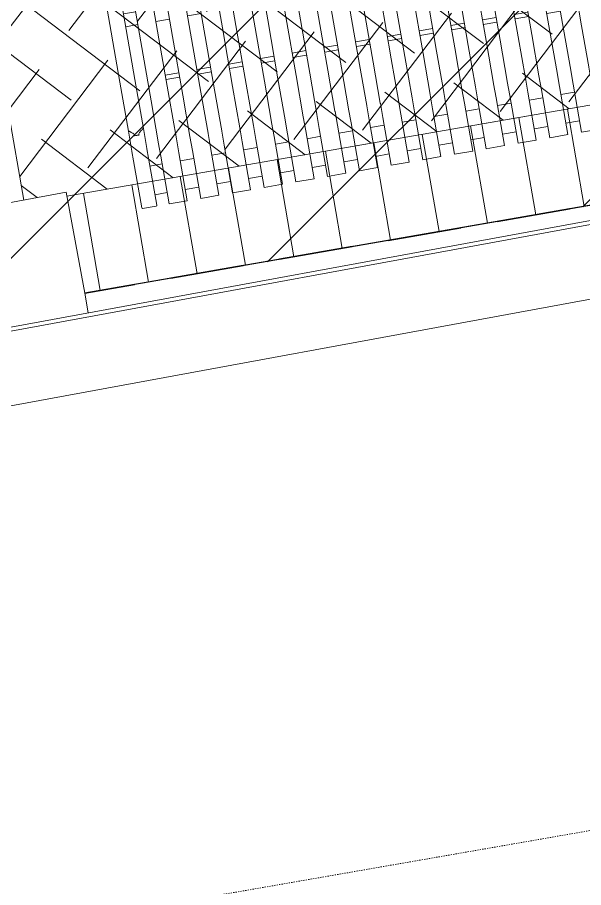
# Model space of a CAD drawing. Header units: inches. Extents: x 3268 to 7018, y 976 to 6708.
# Drawn here: x 4638.6 to 4684.7, y 5437.3 to 5508.2 of the extents above; entities that cross this region are included whole.
import ezdxf

# ---------------------------------------------------------------- set-up
doc = ezdxf.new("R2010")
doc.units = ezdxf.units.IN
doc.header["$MEASUREMENT"] = 0
doc.linetypes.add('Dash 1_16_', pattern=[0.12499999999999999, 0.06249999999999999, -0.06249999999999999])
doc.linetypes.add('IMPORT-DASHED _2_', pattern=[8.999999999999996, 5.999999999999998, -2.999999999999999])
for name, color, linetype, lineweight in [('A-DETL', 90, 'Continuous', 9), ('A-FLOR', 192, 'Continuous', 9), ('A-WALL', 113, 'Continuous', 9), ('C-BLDG', 3, 'Continuous', 25), ('C-ESMT-STBK', 4, 'IMPORT-DASHED _2_', 35), ('I-WALL', 2, 'Continuous', 9), ('L-PVMT-BRCK-HATC', 252, 'Continuous', 15), ('L-PVMT-BRICK', 20, 'Continuous', 13), ('L-SITE-FURN-DETL', 41, 'Continuous', 9), ('site_dwg', 8, 'Continuous', 9)]:
    doc.layers.add(name, color=color, linetype=linetype, lineweight=lineweight)

# ---------------------------------------------------------------- blocks, each defined once
blk = doc.blocks.new('10_ FOUNDATION WALL HUNCH - 10_ FOUNDATION WALL HUNCH-3346752-Overall Retail Plan Opt 2')
at = {"layer": 'A-WALL', "color": 7}
for p, q in [((4556.012801676566, 5478.035054442675), (4642.554428108211, 5493.972582240806)), ((4642.554428108211, 5493.972582240806), (4644.070360885489, 5485.740986364186)), ((4644.070360885489, 5485.740986364186), (4644.365574191435, 5484.137962359179)), ((4557.373170115255, 5470.648181226101), (4556.012801676566, 5478.035054442675)), ((4557.823212724066, 5468.20442584425), (4557.373170115255, 5470.648181226101))]:
    blk.add_line(p, q, dxfattribs=at)
blk = doc.blocks.new('WSP_5 Points - Structure_2022_rvt-1-Overall Retail Plan Opt 2')
at = {"layer": 'A-WALL', "lineweight": 9}
blk.add_blockref('10_ FOUNDATION WALL HUNCH - 10_ FOUNDATION WALL HUNCH-3346752-Overall Retail Plan Opt 2', (0, 0), dxfattribs=at)
blk = doc.blocks.new('site_dwg_seatwall-12649361-Overall Retail Plan Opt 2')
at = {"layer": 'L-SITE-FURN-DETL', "color": 133}
for p, q in [((-10.77486152015626, 37.06250000093132), (-10.77486152015626, 35.93750000093132)), ((16.77585999760776, 37.0625000023283), (16.77585999760776, 35.93750000093132)), ((16.81995170284062, 37.06250000372528), (16.81995170284062, 35.9375000023283)), ((-4.822623370215296, 36.31764895934611), (-4.822623370215296, 36.68235104531049)), ((-9.837424300611017, 35.87500000186264), (-9.837424300611017, 34.87500000139698)), ((-7.462424299679696, 35.87500000325962), (-7.462424299679696, 34.87500000279396)), ((4.074446325190364, 35.87500000325962), (4.074446325190364, 34.87500000279396)), ((5.124446324072777, 35.87500000325962), (5.124446324072777, 34.87500000279396)), ((13.4634609343484, 35.87500000186264), (13.4634609343484, 34.87500000279396)), ((15.83846093527973, 35.87500000325962), (15.83846093527973, 34.87500000279396)), ((-9.837424300611017, 33.37500000279396), (-9.837424300611017, 32.25000000139698)), ((-7.462424299679696, 33.37500000279396), (-7.462424299679696, 32.25000000279396)), ((-0.7460349379107355, 32.25000000139698), (-0.7460349379107355, 33.37500000279396)), ((-0.3710349379107356, 32.25000000279396), (-0.3710349379107356, 33.37500000279396)), ((4.074446325190364, 33.37500000279396), (4.074446325190364, 32.25000000279396)), ((5.124446326866745, 33.37500000279396), (5.124446326866745, 32.25000000279396)), ((13.46346093714237, 33.37500000139698), (13.46346093714237, 32.25000000139698)), ((15.83846093807369, 33.37500000279396), (15.83846093807369, 32.25000000279396)), ((-9.837424303404985, 30.75000000279396), (-9.837424303404985, 29.62500000279396)), ((-7.462424302473663, 30.75000000279396), (-7.462424302473663, 29.62500000139698)), ((-0.7460349407047032, 29.62500000279396), (-0.7460349407047032, 30.75000000279396)), ((-0.3710349379107356, 29.62500000139698), (-0.3710349379107356, 30.75000000279396)), ((4.074446325190364, 30.75000000139698), (4.074446325190364, 29.62500000279396)), ((5.124446326866745, 30.75000000279396), (5.124446326866745, 29.62500000279396)), ((13.46346093714237, 30.75000000279396), (13.46346093714237, 29.62500000279396)), ((15.83846093527973, 30.75000000139698), (15.83846093527973, 29.62500000279396)), ((-9.83742429781705, 28.12500000279396), (-9.83742429781705, 27.00000000279396)), ((-7.462424299679696, 28.12500000279396), (-7.462424299679696, 27.00000000279396)), ((-0.7460349379107355, 27.00000000279396), (-0.7460349379107355, 28.12500000279396)), ((-0.3710349379107356, 27.00000000279396), (-0.3710349379107356, 28.12500000279396)), ((4.074446325190364, 28.12500000279396), (4.074446325190364, 27.00000000139698)), ((5.124446326866745, 28.12500000139698), (5.124446326866745, 27.00000000139698)), ((13.46346093714237, 28.12500000279396), (13.46346093714237, 27.00000000279396)), ((15.83846093807369, 28.12500000279396), (15.83846093807369, 27.00000000139698)), ((-9.837424300611017, 25.50000000279396), (-9.837424300611017, 24.37500000279396)), ((-7.462424302473663, 25.50000000279396), (-7.462424302473663, 24.37500000279396)), ((-0.7460349407047032, 24.37500000279396), (-0.7460349407047032, 25.50000000139698)), ((-0.3710349379107356, 24.37500000279396), (-0.3710349379107356, 25.50000000279396)), ((4.074446325190364, 25.50000000279396), (4.074446325190364, 24.37500000139698)), ((5.124446324072777, 25.50000000139698), (5.124446324072777, 24.37500000279396)), ((13.4634609343484, 25.50000000279396), (13.4634609343484, 24.37500000139698)), ((15.83846093527973, 25.50000000279396), (15.83846093527973, 24.37500000139698)), ((-9.837424300611017, 22.87500000279396), (-9.837424300611017, 21.75000000279396)), ((-7.462424299679696, 22.87500000139698), (-7.462424299679696, 21.75000000279396)), ((-0.7460349379107355, 21.75000000279396), (-0.7460349379107355, 22.87500000279396)), ((-0.3710349407047033, 21.75000000279396), (-0.3710349407047033, 22.87500000139698)), ((4.074446325190364, 22.87500000279396), (4.074446325190364, 21.75000000279396)), ((5.124446324072777, 22.87500000279396), (5.124446324072777, 21.75000000279396)), ((13.46346093714237, 22.87500000279396), (13.46346093714237, 21.75000000279396)), ((15.83846093527973, 22.87500000279396), (15.83846093527973, 21.75000000279396)), ((-9.837424300611017, 20.25000000139698), (-9.837424300611017, 19.12500000139698)), ((-7.462424299679696, 20.25000000279396), (-7.462424299679696, 19.12500000279396)), ((-0.7460349379107355, 19.12500000279396), (-0.7460349379107355, 20.25000000279396)), ((-0.3710349379107356, 19.12500000279396), (-0.3710349379107356, 20.25000000139698)), ((4.074446322396397, 20.25000000279396), (4.074446322396397, 19.12500000279396)), ((5.124446326866745, 20.25000000279396), (5.124446326866745, 19.12500000139698)), ((13.4634609343484, 20.25000000279396), (13.4634609343484, 19.12500000279396)), ((15.83846093248576, 20.25000000279396), (15.83846093248576, 19.12500000279396)), ((-9.837424300611017, 17.62500000139698), (-9.837424300611017, 16.50000000279396)), ((-7.462424302473663, 17.62500000279396), (-7.462424302473663, 16.50000000279396)), ((-0.7460349407047032, 16.50000000139698), (-0.7460349407047032, 17.62500000139698)), ((-0.3710349407047033, 16.50000000279396), (-0.3710349407047033, 17.62500000279396)), ((4.074446327984332, 17.62500000279396), (4.074446327984332, 16.50000000279396)), ((5.124446324072777, 17.62500000279396), (5.124446324072777, 16.50000000279396)), ((13.4634609343484, 17.62500000139698), (13.4634609343484, 16.50000000279396)), ((15.83846093527973, 17.62500000279396), (15.83846093527973, 16.50000000279396)), ((-9.837424300611017, 15.00000000279397), (-9.837424300611017, 13.87500000279397)), ((-7.462424299679696, 15.00000000139698), (-7.462424299679696, 13.87500000139698)), ((-0.7460349407047032, 13.87500000279397), (-0.7460349407047032, 15.00000000139698)), ((-0.3710349407047033, 13.87500000139698), (-0.3710349407047033, 15.00000000139698)), ((4.074446325190364, 15.00000000279397), (4.074446325190364, 13.87500000279397)), ((5.124446326866745, 15.00000000279397), (5.124446326866745, 13.87500000279397)), ((13.4634609343484, 15.00000000279397), (13.4634609343484, 13.87500000279397)), ((15.83846093807369, 15.00000000279397), (15.83846093807369, 13.87500000279397)), ((-9.837424303404985, 12.37500000139698), (-9.837424303404985, 11.25000000139698)), ((-7.462424302473663, 12.37500000139698), (-7.462424302473663, 11.25000000279397)), ((-0.7460349407047032, 11.25000000279397), (-0.7460349407047032, 12.37500000279397)), ((-0.3710349379107356, 11.25000000139698), (-0.3710349379107356, 12.37500000279397)), ((4.074446325190364, 12.37500000139698), (4.074446325190364, 11.25000000139698)), ((5.124446324072777, 12.37500000139698), (5.124446324072777, 11.25000000279397)), ((13.46346093714237, 12.37500000279397), (13.46346093714237, 11.25000000279397)), ((15.83846093527973, 12.37500000139698), (15.83846093527973, 11.25000000139698)), ((-9.837424300611017, 9.750000002793966), (-9.837424300611017, 8.625000001396982)), ((-7.462424299679696, 9.750000002793966), (-7.462424299679696, 8.625000002793966)), ((-0.7460349379107355, 8.625000001396982), (-0.7460349379107355, 9.750000002793966)), ((-0.3710349379107356, 8.625000002793966), (-0.3710349379107356, 9.750000002793966)), ((4.074446327984332, 9.750000001396982), (4.074446327984332, 8.625000002793966)), ((5.124446326866745, 9.750000001396982), (5.124446326866745, 8.625000002793966)), ((13.46346093714237, 9.750000001396982), (13.46346093714237, 8.625000002793966)), ((15.83846093807369, 9.750000001396982), (15.83846093807369, 8.625000002793966)), ((-9.837424300611017, 7.125000002793967), (-9.837424300611017, 5.999999999999999)), ((-7.462424299679696, 7.125000002793967), (-7.462424299679696, 6.000000001396983)), ((-0.7460349379107355, 6.000000002793967), (-0.7460349379107355, 7.125000002793967)), ((-0.3710349379107356, 6.000000002793967), (-0.3710349379107356, 7.125000002793967)), ((4.074446325190364, 7.125000002793967), (4.074446325190364, 6.000000002793967)), ((5.124446324072777, 7.125000002793967), (5.124446324072777, 6.000000002793967)), ((13.4634609343484, 7.125000002793967), (13.4634609343484, 6.000000001396983)), ((15.83846093527973, 7.125000002793967), (15.83846093527973, 6.000000002793967)), ((-9.837424300611017, 4.500000001396983), (-9.837424300611017, 3.375000002793967)), ((-7.462424299679696, 4.500000002793967), (-7.462424299679696, 3.375000002793967)), ((-0.7460349379107355, 3.375000002793967), (-0.7460349379107355, 4.500000002793967)), ((-0.3710349407047033, 3.375000002793967), (-0.3710349407047033, 4.500000002793967)), ((4.074446325190364, 4.500000002793967), (4.074446325190364, 3.375000001396983)), ((5.124446324072777, 4.500000001396983), (5.124446324072777, 3.375000002793967)), ((13.46346093714237, 4.500000002793967), (13.46346093714237, 3.375000002793967)), ((15.83846093527973, 4.500000002793967), (15.83846093527973, 3.375000002793967)), ((-9.83742429781705, 1.875000002793968), (-9.83742429781705, 0.7500000027939676)), ((-7.462424299679696, 1.875000002793968), (-7.462424299679696, 0.7500000027939676)), ((-0.7460349379107355, 0.7500000027939676), (-0.7460349379107355, 1.875000001396984)), ((-0.3710349379107356, 0.7500000027939676), (-0.3710349379107356, 1.875000002793968)), ((4.074446322396397, 1.875000002793968), (4.074446322396397, 0.7500000013969838)), ((5.124446326866745, 1.875000001396984), (5.124446326866745, 0.7500000013969838)), ((13.4634609343484, 1.875000002793968), (13.4634609343484, 0.7500000013969838)), ((15.83846093248576, 1.875000002793968), (15.83846093248576, 0.7500000013969838)), ((-9.837424300611017, -0.7499999972060322), (-9.837424300611017, -1.874999997206032)), ((-7.462424302473663, -0.749999998603016), (-7.462424302473663, -1.874999997206032)), ((-0.7460349407047032, -1.874999997206032), (-0.7460349407047032, -0.749999998603016)), ((-0.3710349407047033, -1.874999997206032), (-0.3710349407047033, -0.7499999972060322)), ((4.074446325190364, -0.7499999972060322), (4.074446325190364, -1.874999997206032)), ((5.124446324072777, -0.7499999972060322), (5.124446324072777, -1.874999997206032)), ((13.4634609343484, -0.7499999972060322), (13.4634609343484, -1.874999997206032)), ((15.83846093527973, -0.7499999972060322), (15.83846093527973, -1.874999997206032)), ((-9.837424300611017, -3.374999997206032), (-9.837424300611017, -4.499999998603015)), ((-7.462424299679696, -3.374999998603016), (-7.462424299679696, -4.499999997206031)), ((-0.7460349407047032, -4.499999997206031), (-0.7460349407047032, -3.374999997206032)), ((-0.3710349407047033, -4.499999998603015), (-0.3710349407047033, -3.374999998603016)), ((4.074446325190364, -3.374999998603016), (4.074446325190364, -4.499999997206031)), ((5.124446324072777, -3.374999997206032), (5.124446324072777, -4.499999997206031)), ((13.46346093714237, -3.374999997206032), (13.46346093714237, -4.499999997206031)), ((15.83846093807369, -3.374999997206032), (15.83846093807369, -4.499999997206031)), ((-9.837424303404985, -5.999999998603015), (-9.837424303404985, -7.124999998603015)), ((-7.462424302473663, -5.999999997206031), (-7.462424302473663, -7.124999997206031)), ((-0.7460349407047032, -7.124999997206031), (-0.7460349407047032, -5.999999998603015)), ((-0.3710349379107356, -7.124999997206031), (-0.3710349379107356, -5.999999998603015)), ((4.074446325190364, -5.999999997206031), (4.074446325190364, -7.124999997206031)), ((5.124446324072777, -5.999999997206031), (5.124446324072777, -7.124999997206031)), ((13.46346093714237, -5.999999997206031), (13.46346093714237, -7.124999997206031)), ((15.83846093527973, -5.999999997206031), (15.83846093527973, -7.124999997206031)), ((-9.837424300611017, -8.624999998603014), (-9.837424300611017, -9.74999999720603)), ((-7.462424299679696, -8.62499999720603), (-7.462424299679696, -9.74999999720603)), ((-0.7460349379107355, -9.749999998603014), (-0.7460349379107355, -8.624999998603014)), ((-0.3710349379107356, -9.74999999720603), (-0.3710349379107356, -8.62499999720603)), ((4.074446327984332, -8.62499999720603), (4.074446327984332, -9.74999999720603)), ((5.124446326866745, -8.62499999720603), (5.124446326866745, -9.74999999720603)), ((13.46346093714237, -8.624999998603014), (13.46346093714237, -9.74999999720603)), ((15.83846093807369, -8.62499999720603), (15.83846093807369, -9.74999999720603)), ((-9.837424300611017, -11.24999999720603), (-9.837424300611017, -12.37499999720603)), ((-7.462424299679696, -11.24999999860301), (-7.462424299679696, -12.37499999860301)), ((-0.7460349379107355, -12.37499999720603), (-0.7460349379107355, -11.24999999720603)), ((-0.3710349379107356, -12.37499999860301), (-0.3710349379107356, -11.24999999860301)), ((4.074446325190364, -11.24999999720603), (4.074446325190364, -12.37499999720603)), ((5.124446326866745, -11.24999999720603), (5.124446326866745, -12.37499999720603)), ((13.4634609343484, -11.24999999860301), (13.4634609343484, -12.37499999720603)), ((15.83846093527973, -11.24999999720603), (15.83846093527973, -12.37499999720603)), ((-9.837424300611017, -13.87499999720603), (-9.837424300611017, -14.99999999860301)), ((-7.462424299679696, -13.87499999720603), (-7.462424299679696, -14.99999999720603)), ((-0.7460349379107355, -14.99999999720603), (-0.7460349379107355, -13.87499999720603)), ((-0.3710349407047033, -14.99999999860301), (-0.3710349407047033, -13.87499999720603)), ((4.074446325190364, -13.87499999860301), (4.074446325190364, -14.99999999860301)), ((5.124446324072777, -13.87499999860301), (5.124446324072777, -14.99999999720603)), ((13.46346093714237, -13.87499999720603), (13.46346093714237, -14.99999999720603)), ((15.83846093527973, -13.87499999860301), (15.83846093527973, -14.99999999860301)), ((-9.837424300611017, -16.49999999720603), (-9.837424300611017, -17.62499999860301)), ((-7.462424299679696, -16.49999999720603), (-7.462424299679696, -17.62499999720603)), ((-0.7460349379107355, -17.62499999720603), (-0.7460349379107355, -16.49999999720603)), ((-0.3710349379107356, -17.62499999860301), (-0.3710349379107356, -16.49999999720603)), ((4.074446322396397, -16.49999999860301), (4.074446322396397, -17.62499999720603)), ((5.124446326866745, -16.49999999860301), (5.124446326866745, -17.62499999720603)), ((13.4634609343484, -16.49999999720603), (13.4634609343484, -17.62499999860301)), ((15.83846093527973, -16.49999999860301), (15.83846093527973, -17.62499999720603)), ((-9.837424300611017, -19.12499999720603), (-9.837424300611017, -20.24999999720603)), ((-7.462424302473663, -19.12499999720603), (-7.462424302473663, -20.24999999720603)), ((-0.7460349407047032, -20.24999999720603), (-0.7460349407047032, -19.12499999720603)), ((-0.3710349407047033, -20.24999999720603), (-0.3710349407047033, -19.12499999860301)), ((4.074446325190364, -19.12499999720603), (4.074446325190364, -20.24999999720603)), ((5.124446324072777, -19.12499999720603), (5.124446324072777, -20.24999999720603)), ((13.4634609343484, -19.12499999720603), (13.4634609343484, -20.24999999860301)), ((15.83846093527973, -19.12499999720603), (15.83846093527973, -20.24999999720603)), ((-9.837424300611017, -21.74999999860301), (-9.837424300611017, -22.87499999720603)), ((-7.462424299679696, -21.74999999720603), (-7.462424299679696, -22.87499999720603)), ((-0.7460349407047032, -22.87499999720603), (-0.7460349407047032, -21.74999999720603)), ((-0.3710349407047033, -22.87499999720603), (-0.3710349407047033, -21.74999999720603)), ((4.074446327984332, -21.74999999720603), (4.074446327984332, -22.87499999860301)), ((5.124446324072777, -21.74999999860301), (5.124446324072777, -22.87499999860301)), ((13.4634609343484, -21.74999999720603), (13.4634609343484, -22.87499999720603)), ((15.83846093527973, -21.74999999720603), (15.83846093527973, -22.87499999860301)), ((-9.837424303404985, -24.37499999720603), (-9.837424303404985, -25.49999999720603)), ((-7.462424299679696, -24.37499999720603), (-7.462424299679696, -25.49999999720603)), ((-0.7460349379107355, -25.49999999860301), (-0.7460349379107355, -24.37499999860301)), ((-0.3710349379107356, -25.49999999720603), (-0.3710349379107356, -24.37499999720603)), ((4.074446325190364, -24.37499999720603), (4.074446325190364, -25.49999999720603)), ((5.124446324072777, -24.37499999720603), (5.124446324072777, -25.49999999860301)), ((13.46346093714237, -24.37499999860301), (13.46346093714237, -25.49999999720603)), ((15.83846093527973, -24.37499999720603), (15.83846093527973, -25.49999999720603)), ((-9.837424300611017, -26.99999999720603), (-9.837424300611017, -28.12499999720603)), ((-7.462424302473663, -26.99999999860301), (-7.462424302473663, -28.12499999720603)), ((-0.7460349379107355, -28.12499999720603), (-0.7460349379107355, -26.99999999860301)), ((-0.3710349379107356, -28.12499999720603), (-0.3710349379107356, -26.99999999860301)), ((4.074446325190364, -26.99999999720603), (4.074446325190364, -28.12499999720603)), ((5.124446326866745, -26.99999999720603), (5.124446326866745, -28.12499999720603)), ((13.46346093714237, -26.99999999720603), (13.46346093714237, -28.12499999720603)), ((15.83846093527973, -26.99999999720603), (15.83846093527973, -28.12499999720603)), ((-9.83742429781705, -29.62499999860301), (-9.83742429781705, -30.74999999860301)), ((-7.462424299679696, -29.62499999860301), (-7.462424299679696, -30.74999999720603)), ((-0.7460349379107355, -30.74999999720603), (-0.7460349379107355, -29.62499999720603)), ((-0.3710349379107356, -30.74999999860301), (-0.3710349379107356, -29.62499999860301)), ((4.074446325190364, -29.62499999860301), (4.074446325190364, -30.74999999720603)), ((5.124446326866745, -29.62499999860301), (5.124446326866745, -30.74999999720603)), ((13.4634609343484, -29.62499999720603), (13.4634609343484, -30.74999999720603)), ((15.83846093527973, -29.62499999860301), (15.83846093527973, -30.74999999720603)), ((-9.837424300611017, -32.24999999860301), (-9.837424300611017, -33.37499999860301)), ((-7.462424299679696, -32.24999999720603), (-7.462424299679696, -33.37499999720603)), ((-0.7460349379107355, -33.37499999860301), (-0.7460349379107355, -32.24999999860301)), ((-0.3710349407047033, -33.37499999720603), (-0.3710349407047033, -32.24999999860301)), ((4.074446325190364, -32.24999999720603), (4.074446325190364, -33.37499999720603)), ((5.124446324072777, -32.24999999720603), (5.124446324072777, -33.37499999720603)), ((13.46346093714237, -32.24999999720603), (13.46346093714237, -33.37499999860301)), ((15.83846093527973, -32.24999999720603), (15.83846093527973, -33.37499999720603)), ((-9.837424300611017, -34.87499999860301), (-9.837424300611017, -35.87499999767169)), ((-7.462424299679696, -34.87499999860301), (-7.462424299679696, -35.8749999962747)), ((4.074446327984332, -35.87499999767169), (4.074446327984332, -34.87499999720603)), ((5.124446324072777, -35.87499999767169), (5.124446324072777, -34.87499999720603)), ((13.4634609343484, -34.87499999860301), (13.4634609343484, -35.87499999767169)), ((15.83846093527973, -34.87499999720603), (15.83846093527973, -35.87499999767169)), ((-10.77482336573303, -35.93749999813735), (-10.77482336573303, -37.06249999674036)), ((16.77589815482497, -35.93749999813735), (16.77589815482497, -37.06249999813735)), ((16.81998986005783, -35.93749999813735), (16.81998986005783, -37.06249999813735)), ((-4.822585212998091, -36.68235104111954), (-4.822585212998091, -36.31764895375817))]:
    blk.add_line(p, q, dxfattribs=at)
at = {"layer": 'L-SITE-FURN-DETL', "color": 133, "flags": 128}
for points in [[(16.74842807091772, 37.12500000279396), (16.71335999853909, 37.12500000279396), (14.70997481513768, 37.12500000279396), (13.30513571854681, 37.12500000279396), (9.263165311887859, 37.12500000279396), (-0.3056832393631339, 37.12500000279396), (-4.36625154968351, 37.12500000279396), (-6.01075614709407, 37.12500000279396), (-6.030566347762941, 37.12500000279396), (-6.805258967913686, 37.12500000279396), (-10.71236151829362, 37.12500000279396)], [(16.74842806812375, 35.87500000186264), (16.71335999574512, 35.87500000186264), (14.70997481513768, 35.87500000186264), (13.30513572134077, 35.87500000186264), (9.263165311887859, 35.87500000186264), (-0.3056832393631339, 35.87500000186264), (-4.36625154968351, 35.87500000186264), (-6.010756144300102, 35.87500000186264), (-6.030566347762941, 35.87500000186264), (-6.805258965119719, 35.87500000186264), (-10.71236151829362, 35.87500000186264)], [(16.74846622534096, -35.87499999767169), (16.71339815575629, -35.87499999767169), (14.71001297235489, -35.87499999767169), (13.30517387855798, -35.87499999767169), (9.263203469105063, -35.87499999767169), (-0.3056450821459293, -35.87499999767169), (-4.366213392466306, -35.87499999767169), (-6.010717989876865, -35.87499999767169), (-6.030528190545737, -35.87499999767169), (-6.805220807902514, -35.87499999767169), (-10.71232336387038, -35.87499999767169)], [(16.74846622534096, -37.12499999720603), (16.71339815575629, -37.12499999720603), (14.71001296956092, -37.12499999720603), (13.30517387576401, -37.12499999720603), (9.26320347189903, -37.12499999720603), (-0.3056450821459293, -37.12499999720603), (-4.366213395260274, -37.12499999720603), (-6.010717987082898, -37.12499999720603), (-6.030528193339705, -37.12499999720603), (-6.805220807902514, -37.12499999720603), (-10.71232336387038, -37.12499999720603)]]:
    blk.add_lwpolyline(points, dxfattribs=at)
for points in [[(12.50366958137601, 33.37500000279396), (12.54724745359272, 33.37500000279396), (14.83616689033806, 33.37500000279396), (16.77596093527972, 33.37500000279396), (16.77596093527972, 34.87500000279396), (14.83616689033806, 34.87500000279396), (12.54724745359272, 34.87500000279396), (12.50366958416998, 34.87500000279396), (2.63853739388287, 34.87500000279396), (-2.235896377824246, 34.87500000279396), (-5.640168118290602, 34.87500000279396), (-5.658659954555332, 34.87500000279396), (-6.811271360144018, 34.87500000279396), (-10.77455251011997, 34.87500000279396), (-10.77455251011997, 33.37500000279396), (-6.811271360144018, 33.37500000279396), (-5.658659960143267, 33.37500000279396), (-5.640168118290602, 33.37500000279396), (-2.235896377824246, 33.37500000279396), (2.638537391088903, 33.37500000279396)], [(12.50366958416998, 30.75000000279396), (12.54724745079875, 30.75000000279396), (14.83616689033806, 30.75000000279396), (16.77596093527972, 30.75000000279396), (16.77596093527972, 32.25000000279396), (14.83616689033806, 32.25000000279396), (12.54724745079875, 32.25000000279396), (12.50366958137601, 32.25000000279396), (2.638537391088903, 32.25000000279396), (-2.235896377824246, 32.25000000279396), (-5.640168118290602, 32.25000000279396), (-5.658659954555332, 32.25000000279396), (-6.811271360144018, 32.25000000279396), (-10.77455250732601, 32.25000000279396), (-10.77455250732601, 30.75000000279396), (-6.811271362937986, 30.75000000279396), (-5.658659954555332, 30.75000000279396), (-5.640168115496635, 30.75000000279396), (-2.235896377824246, 30.75000000279396), (2.638537391088903, 30.75000000279396)], [(12.50366958137601, 28.12500000279396), (2.638537391088903, 28.12500000279396), (-2.235896377824246, 28.12500000279396), (-5.640168118290602, 28.12500000279396), (-5.658659957349299, 28.12500000279396), (-6.811271360144018, 28.12500000279396), (-10.77455251011997, 28.12500000279396), (-10.77455251011997, 29.62500000279396), (-6.811271360144018, 29.62500000279396), (-5.658659957349299, 29.62500000279396), (-5.640168118290602, 29.62500000279396), (-2.235896377824246, 29.62500000279396), (2.638537391088903, 29.62500000279396), (12.50366958137601, 29.62500000279396), (12.54724745359272, 29.62500000279396), (14.83616688754409, 29.62500000279396), (16.77596093807369, 29.62500000279396), (16.77596093807369, 28.12500000279396), (14.83616688754409, 28.12500000279396), (12.54724745359272, 28.12500000279396)], [(-10.77455251011997, 25.50000000279396), (-10.77455251011997, 27.00000000279396), (-6.811271362937986, 27.00000000279396), (-5.658659957349299, 27.00000000279396), (-5.640168118290602, 27.00000000279396), (-2.235896380618214, 27.00000000279396), (2.638537388294935, 27.00000000279396), (12.50366958137601, 27.00000000279396), (12.54724745359272, 27.00000000279396), (14.83616689033806, 27.00000000279396), (16.77596093527972, 27.00000000279396), (16.77596093527972, 25.50000000279396), (14.83616688754409, 25.50000000279396), (12.54724745638668, 25.50000000279396), (12.50366958137601, 25.50000000279396), (2.638537388294935, 25.50000000279396), (-2.235896377824246, 25.50000000279396), (-5.640168118290602, 25.50000000279396), (-5.658659957349299, 25.50000000279396), (-6.811271360144018, 25.50000000279396)], [(12.50366958137601, 22.87500000139698), (12.54724745359272, 22.87500000139698), (14.83616688754409, 22.87500000139698), (16.77596093527972, 22.87500000139698), (16.77596093527972, 24.37500000279396), (14.83616688754409, 24.37500000279396), (12.54724745359272, 24.37500000279396), (12.50366958137601, 24.37500000279396), (2.638537391088903, 24.37500000279396), (-2.235896375030279, 24.37500000279396), (-5.640168118290602, 24.37500000279396), (-5.658659957349299, 24.37500000279396), (-6.811271362937986, 24.37500000279396), (-10.77455251011997, 24.37500000279396), (-10.77455251011997, 22.87500000279396), (-6.811271362937986, 22.87500000279396), (-5.658659957349299, 22.87500000279396), (-5.64016812108457, 22.87500000279396), (-2.235896377824246, 22.87500000279396), (2.638537391088903, 22.87500000279396)], [(12.50366958137601, 20.25000000279396), (2.638537391088903, 20.25000000279396), (-2.235896375030279, 20.25000000279396), (-5.640168118290602, 20.25000000279396), (-5.658659957349299, 20.25000000279396), (-6.811271360144018, 20.25000000279396), (-10.77455250732601, 20.25000000279396), (-10.77455250732601, 21.75000000279396), (-6.811271360144018, 21.75000000279396), (-5.658659957349299, 21.75000000279396), (-5.640168115496635, 21.75000000279396), (-2.235896375030279, 21.75000000279396), (2.638537391088903, 21.75000000279396), (12.50366958416998, 21.75000000279396), (12.54724745638668, 21.75000000279396), (14.83616689033806, 21.75000000279396), (16.77596093527972, 21.75000000279396), (16.77596093527972, 20.25000000279396), (14.83616688754409, 20.25000000279396), (12.54724745359272, 20.25000000279396)], [(12.50366958416998, 17.62500000279396), (2.638537391088903, 17.62500000279396), (-2.235896377824246, 17.62500000279396), (-5.640168115496635, 17.62500000279396), (-5.658659957349299, 17.62500000279396), (-6.811271360144018, 17.62500000279396), (-10.77455250732601, 17.62500000279396), (-10.77455250732601, 19.12500000139698), (-6.811271360144018, 19.12500000139698), (-5.658659960143267, 19.12500000139698), (-5.640168118290602, 19.12500000139698), (-2.235896377824246, 19.12500000139698), (2.638537391088903, 19.12500000139698), (12.50366958137601, 19.12500000139698), (12.54724745359272, 19.12500000139698), (14.83616688754409, 19.12500000139698), (16.77596093527972, 19.12500000139698), (16.77596093527972, 17.62500000279396), (14.83616689033806, 17.62500000279396), (12.54724745359272, 17.62500000279396)], [(12.50366958137601, 15.00000000139698), (12.54724745359272, 15.00000000139698), (14.83616689033806, 15.00000000139698), (16.77596093527972, 15.00000000139698), (16.77596093527972, 16.50000000279396), (14.83616689033806, 16.50000000279396), (12.54724745359272, 16.50000000279396), (12.50366958137601, 16.50000000279396), (2.63853739388287, 16.50000000279396), (-2.235896377824246, 16.50000000279396), (-5.640168118290602, 16.50000000279396), (-5.658659957349299, 16.50000000279396), (-6.811271360144018, 16.50000000279396), (-10.77455251011997, 16.50000000279396), (-10.77455251011997, 15.00000000279397), (-6.811271360144018, 15.00000000279397), (-5.658659960143267, 15.00000000279397), (-5.640168118290602, 15.00000000279397), (-2.235896377824246, 15.00000000279397), (2.638537391088903, 15.00000000279397)], [(12.50366958416998, 12.37500000279397), (12.54724745359272, 12.37500000279397), (14.83616689033806, 12.37500000279397), (16.77596093527972, 12.37500000279397), (16.77596093527972, 13.87500000139698), (14.83616689033806, 13.87500000139698), (12.54724745079875, 13.87500000139698), (12.50366958137601, 13.87500000139698), (2.638537391088903, 13.87500000139698), (-2.235896377824246, 13.87500000139698), (-5.640168115496635, 13.87500000139698), (-5.658659954555332, 13.87500000139698), (-6.811271360144018, 13.87500000139698), (-10.77455250732601, 13.87500000139698), (-10.77455250732601, 12.37500000279397), (-6.811271362937986, 12.37500000279397), (-5.658659954555332, 12.37500000279397), (-5.640168115496635, 12.37500000279397), (-2.235896375030279, 12.37500000279397), (2.638537391088903, 12.37500000279397)], [(12.50366958137601, 9.750000002793966), (2.638537391088903, 9.750000002793966), (-2.235896377824246, 9.750000002793966), (-5.640168118290602, 9.750000002793966), (-5.658659957349299, 9.750000002793966), (-6.811271360144018, 9.750000002793966), (-10.77455250732601, 9.750000002793966), (-10.77455250732601, 11.25000000139698), (-6.811271360144018, 11.25000000139698), (-5.658659957349299, 11.25000000139698), (-5.640168118290602, 11.25000000139698), (-2.235896377824246, 11.25000000139698), (2.638537391088903, 11.25000000139698), (12.50366958137601, 11.25000000139698), (12.54724745359272, 11.25000000139698), (14.83616688754409, 11.25000000139698), (16.77596093527972, 11.25000000139698), (16.77596093527972, 9.750000002793966), (14.83616688754409, 9.750000002793966), (12.54724745359272, 9.750000002793966)], [(12.50366958137601, 7.125000002793967), (2.638537391088903, 7.125000002793967), (-2.235896377824246, 7.125000002793967), (-5.640168118290602, 7.125000002793967), (-5.658659957349299, 7.125000002793967), (-6.811271360144018, 7.125000002793967), (-10.77455251011997, 7.125000002793967), (-10.77455251011997, 8.625000001396982), (-6.811271362937986, 8.625000001396982), (-5.658659957349299, 8.625000001396982), (-5.640168118290602, 8.625000001396982), (-2.235896377824246, 8.625000001396982), (2.638537388294935, 8.625000001396982), (12.50366958137601, 8.625000001396982), (12.54724745359272, 8.625000001396982), (14.83616689033806, 8.625000001396982), (16.77596093527972, 8.625000001396982), (16.77596093527972, 7.125000002793967), (14.83616688754409, 7.125000002793967), (12.54724745359272, 7.125000002793967)], [(12.50366957858205, 4.500000002793967), (12.54724745359272, 4.500000002793967), (14.83616689033806, 4.500000002793967), (16.77596093527972, 4.500000002793967), (16.77596093527972, 6.000000002793967), (14.83616688754409, 6.000000002793967), (12.54724745359272, 6.000000002793967), (12.50366958137601, 6.000000002793967), (2.638537391088903, 6.000000002793967), (-2.235896375030279, 6.000000002793967), (-5.640168118290602, 6.000000002793967), (-5.658659957349299, 6.000000002793967), (-6.811271362937986, 6.000000002793967), (-10.77455250453204, 6.000000002793967), (-10.77455250453204, 4.500000001396983), (-6.811271362937986, 4.500000001396983), (-5.658659957349299, 4.500000001396983), (-5.64016812108457, 4.500000001396983), (-2.235896377824246, 4.500000001396983), (2.638537391088903, 4.500000001396983)], [(12.50366958137601, 1.875000002793968), (2.638537391088903, 1.875000002793968), (-2.235896375030279, 1.875000002793968), (-5.640168118290602, 1.875000002793968), (-5.658659957349299, 1.875000002793968), (-6.811271360144018, 1.875000002793968), (-10.77455250732601, 1.875000002793968), (-10.77455250732601, 3.375000002793967), (-6.811271360144018, 3.375000002793967), (-5.658659957349299, 3.375000002793967), (-5.640168115496635, 3.375000002793967), (-2.235896375030279, 3.375000002793967), (2.638537391088903, 3.375000002793967), (12.50366958137601, 3.375000002793967), (12.54724745359272, 3.375000002793967), (14.83616689033806, 3.375000002793967), (16.77596093527972, 3.375000002793967), (16.77596093527972, 1.875000002793968), (14.83616688754409, 1.875000002793968), (12.54724745359272, 1.875000002793968)], [(12.50366958416998, -0.749999998603016), (12.54724745359272, -0.749999998603016), (14.83616689033806, -0.749999998603016), (16.77596093248576, -0.749999998603016), (16.77596093248576, 0.7500000027939676), (14.83616689033806, 0.7500000027939676), (12.54724745359272, 0.7500000027939676), (12.50366958137601, 0.7500000027939676), (2.638537391088903, 0.7500000027939676), (-2.235896377824246, 0.7500000027939676), (-5.640168118290602, 0.7500000027939676), (-5.658659957349299, 0.7500000027939676), (-6.811271360144018, 0.7500000027939676), (-10.77455250732601, 0.7500000027939676), (-10.77455250732601, -0.7499999972060322), (-6.811271360144018, -0.7499999972060322), (-5.658659957349299, -0.7499999972060322), (-5.640168115496635, -0.7499999972060322), (-2.235896377824246, -0.7499999972060322), (2.638537391088903, -0.7499999972060322)], [(12.50366958137601, -3.374999998603016), (2.638537391088903, -3.374999998603016), (-2.235896377824246, -3.374999998603016), (-5.640168118290602, -3.374999998603016), (-5.658659960143267, -3.374999998603016), (-6.811271360144018, -3.374999998603016), (-10.77455251011997, -3.374999998603016), (-10.77455251011997, -1.874999997206032), (-6.811271360144018, -1.874999997206032), (-5.658659960143267, -1.874999997206032), (-5.640168118290602, -1.874999997206032), (-2.235896377824246, -1.874999997206032), (2.63853739388287, -1.874999997206032), (12.50366958137601, -1.874999997206032), (12.54724745359272, -1.874999997206032), (14.83616689033806, -1.874999997206032), (16.77596093527972, -1.874999997206032), (16.77596093527972, -3.374999998603016), (14.83616689033806, -3.374999998603016), (12.54724745359272, -3.374999998603016)], [(12.50366958416998, -5.999999997206031), (2.638537391088903, -5.999999997206031), (-2.235896375030279, -5.999999997206031), (-5.640168115496635, -5.999999997206031), (-5.658659954555332, -5.999999997206031), (-6.811271360144018, -5.999999997206031), (-10.77455250732601, -5.999999997206031), (-10.77455250732601, -4.499999997206031), (-6.811271362937986, -4.499999997206031), (-5.658659954555332, -4.499999997206031), (-5.640168115496635, -4.499999997206031), (-2.235896377824246, -4.499999997206031), (2.638537391088903, -4.499999997206031), (12.50366958416998, -4.499999997206031), (12.54724745079875, -4.499999997206031), (14.83616689033806, -4.499999997206031), (16.77596093527972, -4.499999997206031), (16.77596093527972, -5.999999997206031), (14.83616689033806, -5.999999997206031), (12.54724745359272, -5.999999997206031)], [(12.50366958137601, -8.62499999720603), (12.54724745079875, -8.62499999720603), (14.83616688754409, -8.62499999720603), (16.77596093527972, -8.62499999720603), (16.77596093527972, -7.124999997206031), (14.83616688754409, -7.124999997206031), (12.54724745359272, -7.124999997206031), (12.50366958137601, -7.124999997206031), (2.638537391088903, -7.124999997206031), (-2.235896377824246, -7.124999997206031), (-5.640168118290602, -7.124999997206031), (-5.658659957349299, -7.124999997206031), (-6.811271360144018, -7.124999997206031), (-10.77455251011997, -7.124999997206031), (-10.77455251011997, -8.624999998603014), (-6.811271360144018, -8.624999998603014), (-5.658659957349299, -8.624999998603014), (-5.640168118290602, -8.624999998603014), (-2.235896377824246, -8.624999998603014), (2.638537391088903, -8.624999998603014)], [(12.50366958137601, -11.24999999720603), (12.54724745359272, -11.24999999720603), (14.83616688754409, -11.24999999720603), (16.77596093807369, -11.24999999720603), (16.77596093807369, -9.74999999720603), (14.83616688754409, -9.74999999720603), (12.54724745359272, -9.74999999720603), (12.50366958137601, -9.74999999720603), (2.638537388294935, -9.74999999720603), (-2.235896377824246, -9.74999999720603), (-5.640168118290602, -9.74999999720603), (-5.658659957349299, -9.74999999720603), (-6.811271360144018, -9.74999999720603), (-10.77455251011997, -9.74999999720603), (-10.77455251011997, -11.24999999720603), (-6.811271360144018, -11.24999999720603), (-5.658659957349299, -11.24999999720603), (-5.640168118290602, -11.24999999720603), (-2.235896377824246, -11.24999999720603), (2.638537391088903, -11.24999999720603)], [(12.50366958137601, -13.87499999720603), (2.638537391088903, -13.87499999720603), (-2.235896380618214, -13.87499999720603), (-5.640168118290602, -13.87499999720603), (-5.658659957349299, -13.87499999720603), (-6.811271362937986, -13.87499999720603), (-10.77455251011997, -13.87499999720603), (-10.77455251011997, -12.37499999720603), (-6.811271362937986, -12.37499999720603), (-5.658659957349299, -12.37499999720603), (-5.640168118290602, -12.37499999720603), (-2.235896375030279, -12.37499999720603), (2.638537391088903, -12.37499999720603), (12.50366958137601, -12.37499999720603), (12.54724745359272, -12.37499999720603), (14.83616688754409, -12.37499999720603), (16.77596093527972, -12.37499999720603), (16.77596093527972, -13.87499999720603), (14.83616689033806, -13.87499999720603), (12.54724745359272, -13.87499999720603)], [(12.50366958137601, -16.49999999720603), (2.638537391088903, -16.49999999720603), (-2.235896375030279, -16.49999999720603), (-5.640168118290602, -16.49999999720603), (-5.658659957349299, -16.49999999720603), (-6.811271362937986, -16.49999999720603), (-10.77455250732601, -16.49999999720603), (-10.77455250732601, -14.99999999860301), (-6.811271360144018, -14.99999999860301), (-5.658659957349299, -14.99999999860301), (-5.640168118290602, -14.99999999860301), (-2.235896375030279, -14.99999999860301), (2.638537391088903, -14.99999999860301), (12.50366958137601, -14.99999999860301), (12.54724745359272, -14.99999999860301), (14.83616689033806, -14.99999999860301), (16.77596093527972, -14.99999999860301), (16.77596093527972, -16.49999999720603), (14.83616688754409, -16.49999999720603), (12.54724745359272, -16.49999999720603)], [(12.50366958416998, -19.12499999720603), (12.54724745359272, -19.12499999720603), (14.83616689033806, -19.12499999720603), (16.77596093248576, -19.12499999720603), (16.77596093248576, -17.62499999720603), (14.83616689033806, -17.62499999720603), (12.54724745359272, -17.62499999720603), (12.50366958137601, -17.62499999720603), (2.638537391088903, -17.62499999720603), (-2.235896377824246, -17.62499999720603), (-5.640168115496635, -17.62499999720603), (-5.658659957349299, -17.62499999720603), (-6.811271360144018, -17.62499999720603), (-10.77455250732601, -17.62499999720603), (-10.77455250732601, -19.12499999720603), (-6.811271362937986, -19.12499999720603), (-5.658659957349299, -19.12499999720603), (-5.640168115496635, -19.12499999720603), (-2.235896375030279, -19.12499999720603), (2.638537391088903, -19.12499999720603)], [(12.50366958137601, -21.74999999720603), (2.638537391088903, -21.74999999720603), (-2.235896377824246, -21.74999999720603), (-5.640168118290602, -21.74999999720603), (-5.658659960143267, -21.74999999720603), (-6.811271360144018, -21.74999999720603), (-10.77455250732601, -21.74999999720603), (-10.77455250732601, -20.24999999720603), (-6.811271360144018, -20.24999999720603), (-5.658659960143267, -20.24999999720603), (-5.640168118290602, -20.24999999720603), (-2.235896377824246, -20.24999999720603), (2.638537391088903, -20.24999999720603), (12.50366958137601, -20.24999999720603), (12.54724745359272, -20.24999999720603), (14.83616689033806, -20.24999999720603), (16.77596093527972, -20.24999999720603), (16.77596093527972, -21.74999999720603), (14.83616688754409, -21.74999999720603), (12.54724745359272, -21.74999999720603)], [(12.50366958416998, -24.37499999720603), (2.63853739388287, -24.37499999720603), (-2.235896377824246, -24.37499999720603), (-5.640168115496635, -24.37499999720603), (-5.658659954555332, -24.37499999720603), (-6.811271360144018, -24.37499999720603), (-10.77455250732601, -24.37499999720603), (-10.77455250732601, -22.87499999720603), (-6.811271362937986, -22.87499999720603), (-5.658659954555332, -22.87499999720603), (-5.640168115496635, -22.87499999720603), (-2.235896375030279, -22.87499999720603), (2.638537391088903, -22.87499999720603), (12.50366958416998, -22.87499999720603), (12.54724745079875, -22.87499999720603), (14.83616689033806, -22.87499999720603), (16.77596093527972, -22.87499999720603), (16.77596093527972, -24.37499999720603), (14.83616689033806, -24.37499999720603), (12.54724745359272, -24.37499999720603)], [(12.50366958137601, -26.99999999860301), (12.54724745079875, -26.99999999860301), (14.83616689033806, -26.99999999860301), (16.77596093527972, -26.99999999860301), (16.77596093527972, -25.49999999720603), (14.83616688754409, -25.49999999720603), (12.54724745359272, -25.49999999720603), (12.50366958137601, -25.49999999720603), (2.638537391088903, -25.49999999720603), (-2.235896377824246, -25.49999999720603), (-5.640168118290602, -25.49999999720603), (-5.658659957349299, -25.49999999720603), (-6.811271360144018, -25.49999999720603), (-10.77455251011997, -25.49999999720603), (-10.77455251011997, -26.99999999720603), (-6.811271360144018, -26.99999999720603), (-5.658659954555332, -26.99999999720603), (-5.640168118290602, -26.99999999720603), (-2.235896377824246, -26.99999999720603), (2.638537391088903, -26.99999999720603)], [(12.50366958137601, -29.62499999860301), (12.54724745359272, -29.62499999860301), (14.83616688754409, -29.62499999860301), (16.77596093807369, -29.62499999860301), (16.77596093807369, -28.12499999860301), (14.83616688754409, -28.12499999860301), (12.54724745359272, -28.12499999860301), (12.50366958137601, -28.12499999860301), (2.638537391088903, -28.12499999860301), (-2.235896377824246, -28.12499999860301), (-5.640168118290602, -28.12499999860301), (-5.658659957349299, -28.12499999860301), (-6.811271360144018, -28.12499999860301), (-10.77455251011997, -28.12499999860301), (-10.77455251011997, -29.62499999860301), (-6.811271360144018, -29.62499999860301), (-5.658659957349299, -29.62499999860301), (-5.640168118290602, -29.62499999860301), (-2.235896377824246, -29.62499999860301), (2.638537391088903, -29.62499999860301)], [(12.50366958137601, -32.24999999720603), (2.638537388294935, -32.24999999720603), (-2.235896380618214, -32.24999999720603), (-5.640168118290602, -32.24999999720603), (-5.658659957349299, -32.24999999720603), (-6.811271362937986, -32.24999999720603), (-10.77455251011997, -32.24999999720603), (-10.77455251011997, -30.74999999860301), (-6.811271362937986, -30.74999999860301), (-5.658659954555332, -30.74999999860301), (-5.64016812108457, -30.74999999860301), (-2.235896377824246, -30.74999999860301), (2.638537391088903, -30.74999999860301), (12.50366958137601, -30.74999999860301), (12.54724745359272, -30.74999999860301), (14.83616689033806, -30.74999999860301), (16.77596093527972, -30.74999999860301), (16.77596093527972, -32.24999999720603), (14.83616689033806, -32.24999999720603), (12.54724745359272, -32.24999999720603)], [(12.50366958137601, -34.87499999720603), (2.638537391088903, -34.87499999720603), (-2.235896375030279, -34.87499999720603), (-5.640168118290602, -34.87499999720603), (-5.658659957349299, -34.87499999720603), (-6.811271362937986, -34.87499999720603), (-10.77455250732601, -34.87499999720603), (-10.77455250732601, -33.37499999860301), (-6.811271360144018, -33.37499999860301), (-5.658659957349299, -33.37499999860301), (-5.640168118290602, -33.37499999860301), (-2.235896375030279, -33.37499999860301), (2.638537391088903, -33.37499999860301), (12.50366958137601, -33.37499999860301), (12.54724745359272, -33.37499999860301), (14.83616688754409, -33.37499999860301), (16.77596093527972, -33.37499999860301), (16.77596093527972, -34.87499999720603), (14.83616688754409, -34.87499999720603), (12.54724745359272, -34.87499999720603)]]:
    blk.add_lwpolyline(points, close=True, dxfattribs=at)
at = {"layer": 'L-SITE-FURN-DETL', "color": 133}
for centre, radius, start, end in [((-10.71236152108759, 37.0625000023283), 0.0625, 90, 180), ((13.30513571854681, 37.00000000186264), 0.1250000000000001, 34.84990458106956, 90), ((12.5870653912425, 36.5000000023283), 0.9999999999999998, 325.1500954244038, 34.84990458107003), ((16.71335999853909, 37.0625000023283), 0.0625, 0, 90), ((-10.71236151829362, 35.93750000093132), 0.0625, 180, 269.9999999999996), ((13.30513572134077, 36.00000000139698), 0.125, 269.9999999999996, 325.1500954244038), ((16.71335999853909, 35.93750000093132), 0.0625, 269.9999999999996, 0), ((-10.71232336387038, -35.93749999813735), 0.0625, 90, 180), ((13.30517387855798, -35.99999999720603), 0.1250000000000001, 34.8499045810708, 90), ((12.58710354845971, -36.49999999813735), 0.9999999999999998, 325.1500954244036, 34.84990458107007), ((16.71339815575629, -35.93749999813735), 0.0625, 0, 90), ((-10.71232336387038, -37.06249999813735), 0.0625, 180, 269.9999999999996), ((13.30517387576401, -36.99999999767169), 0.125, 269.9999999999996, 325.1500954244053), ((16.71339815575629, -37.06249999813735), 0.0625, 269.9999999999996, 0)]:
    blk.add_arc(centre, radius, start, end, dxfattribs=at)
for centre, major_axis, ratio, start_param, end_param in [((-5.757597190327941, 36.5000000023283), (0, 1.000000000000003), 0.9509173864534041, 4.529011922346991, 4.895766038422378), ((-5.757559035904705, -36.49999999813735), (0, 0.9999999999999964), 0.9509173864657429, 4.52901192234699, 4.89576603842238)]:
    blk.add_ellipse(centre, major_axis=major_axis, ratio=ratio, start_param=start_param, end_param=end_param, dxfattribs=at)
for points, knots in [([(-4.822623370215296, 36.68235104531049), (-4.805710078217088, 36.67318885261192), (-4.788769807666539, 36.66799079440533), (-4.771774373017251, 36.66799079440533), (-4.741212453693151, 36.66799079580232), (-4.71085825189948, 36.68526503629982), (-4.649994576349854, 36.73615966318174), (-4.619412451051175, 36.76903391908854), (-4.527356296777724, 36.87278350023552), (-4.465677302330731, 36.94849495729431), (-4.395348164252936, 37.03017433919012), (-4.381362880580126, 37.04626638628542), (-4.367052261717617, 37.0625000023283)], [-0.1491138614741737, -0.1491138614741737, -0.1491138614741737, -0.1491138614741737, 0, 0, 0, 0.2681429950059819, 0.2681429950059819, 0.5362859900119639, 0.5362859900119639, 1.072571980023928, 1.072571980023928, 1.200210453470449, 1.200210453470449, 1.200210453470449, 1.200210453470449]), ([(-4.360549843870102, 37.07142857462167), (-4.352960357442497, 37.08462897967546), (-4.350537688471376, 37.09714571759104), (-4.35244199540466, 37.11254605371504), (-4.354346014559268, 37.11715467693283), (-4.359600579366087, 37.12333545740693), (-4.362795920111238, 37.12495234608649), (-4.366153464652597, 37.12499965773895), (-4.366202501580118, 37.12500000279396), (-4.36625154968351, 37.12500000279396)], [0.02155198211325224, 0.02155198211325224, 0.02155198211325224, 0.02155198211325224, 0.1178898585910458, 0.1178898585910458, 0.1734160026692146, 0.1734160026692146, 0.2261946310801323, 0.2261946310801323, 0.2269766653564199, 0.2269766653564199, 0.2269766653564199, 0.2269766653564199]), ([(16.81995170284062, 37.06250000372528), (16.81995170284062, 37.06988277984782), (16.81805065646767, 37.07853574678301), (16.81179455481469, 37.0925022647716), (16.80614197254181, 37.10014391737058), (16.79398493561893, 37.11134212324395), (16.78514141589403, 37.11667921207845), (16.76850452553481, 37.12304365402087), (16.75763310771435, 37.12500000279396), (16.74842807091772, 37.12500000279396)], [0.1986569407546984, 0.1986569407546984, 0.1986569407546984, 0.1986569407546984, 0.2208052740807499, 0.2208052740807499, 0.2445679698393686, 0.2445679698393686, 0.2703909635995069, 0.2703909635995069, 0.2980060711856045, 0.2980060711856045, 0.2980060711856045, 0.2980060711856045]), ([(-4.367052261717617, 35.9375000023283), (-4.381362880580126, 35.95373361837118), (-4.395348164252936, 35.96982566546648), (-4.465677299536764, 36.05150504596531), (-4.527356296777724, 36.12721650581806), (-4.619412448257207, 36.23096608556806), (-4.649994579143821, 36.26384034007787), (-4.710858254693448, 36.31473496835678), (-4.741212453693151, 36.33200920885428), (-4.788769804872572, 36.3320092074573), (-4.805710078217088, 36.32681115204468), (-4.822623370215296, 36.31764895934611)], [8.664694582897864, 8.664694582897864, 8.664694582897864, 8.664694582897864, 8.792333056344381, 8.792333056344381, 9.328619046356344, 9.328619046356344, 9.596762041362325, 9.596762041362325, 9.864905036368308, 9.864905036368308, 10.01401889784248, 10.01401889784248, 10.01401889784248, 10.01401889784248]), ([(-4.36625154968351, 35.87500000186264), (-4.366202501580118, 35.87500000186264), (-4.366153464652597, 35.87500034831464), (-4.362795920111238, 35.8750476585701), (-4.359600576572119, 35.87666454724967), (-4.354346014559268, 35.88284532772376), (-4.352441992610692, 35.88745395094156), (-4.350537688471376, 35.90285428706556), (-4.352960360236465, 35.91537102498113), (-4.360549843870102, 35.92857143143191)], [-0.0006647509995908134, -0.0006647509995908134, -0.0006647509995908134, -0.0006647509995908134, 0, 0, 0.04486331582192168, 0.04486331582192168, 0.09206209531146348, 0.09206209531146348, 0.1739519917534181, 0.1739519917534181, 0.1739519917534181, 0.1739519917534181]), ([(16.74842806812375, 35.87500000186264), (16.75763310771435, 35.87500000325962), (16.76850452553481, 35.87695635063573), (16.78514141589403, 35.88332079118117), (16.79398493561893, 35.88865788280963), (16.80614197254181, 35.899856088683), (16.81179455202073, 35.907497739885), (16.81805065646767, 35.92146425787359), (16.81995170284062, 35.93011722480878), (16.81995170284062, 35.9375000023283)], [0.496621691833196, 0.496621691833196, 0.496621691833196, 0.496621691833196, 0.52423679941929, 0.52423679941929, 0.5500597931794311, 0.5500597931794311, 0.573822488938045, 0.573822488938045, 0.5959708222641005, 0.5959708222641005, 0.5959708222641005, 0.5959708222641005]), ([(-4.822585212998091, -36.31764895375817), (-4.805671920999884, -36.32681114505976), (-4.788731650449335, -36.33200920466333), (-4.771736218594014, -36.33200920466333), (-4.741174296475946, -36.33200920466333), (-4.710820097476243, -36.31473496416583), (-4.649956421926617, -36.26384033448993), (-4.61937429383397, -36.23096607998013), (-4.527318142354487, -36.12721650162711), (-4.465639145113527, -36.05150504177436), (-4.395310007035731, -35.96982565987854), (-4.38132472615689, -35.95373361418023), (-4.367014104500412, -35.93749999813735)], [-0.1491138614741737, -0.1491138614741737, -0.1491138614741737, -0.1491138614741737, 0, 0, 0, 0.2681429950059819, 0.2681429950059819, 0.5362859900119639, 0.5362859900119639, 1.072571980023928, 1.072571980023928, 1.200210453470449, 1.200210453470449, 1.200210453470449, 1.200210453470449]), ([(-4.360511686652898, -35.92857142724096), (-4.352922200225293, -35.9153710193932), (-4.350499531254171, -35.90285428287461), (-4.352403838187455, -35.88745394814759), (-4.354307857342063, -35.88284532213583), (-4.359562422148882, -35.87666454305872), (-4.362757765688001, -35.87504765298217), (-4.36611531022936, -35.87500034412368), (-4.366164344362914, -35.8749999962747), (-4.366213392466306, -35.8749999962747)], [0.02155198211325224, 0.02155198211325224, 0.02155198211325224, 0.02155198211325224, 0.1178898585910458, 0.1178898585910458, 0.1734160026692146, 0.1734160026692146, 0.2261946310801323, 0.2261946310801323, 0.2269766653564199, 0.2269766653564199, 0.2269766653564199, 0.2269766653564199]), ([(16.81998986005783, -35.93749999813735), (16.81998986005783, -35.93011722061782), (16.81808881647884, -35.92146425507962), (16.81183270923793, -35.90749773429706), (16.80618012975901, -35.89985608309507), (16.79402309004217, -35.8886578772217), (16.7851795759052, -35.8833207883872), (16.76854267995804, -35.87695634644478), (16.75767126213759, -35.87499999767169), (16.74846622534096, -35.87499999767169)], [0.1986569407546984, 0.1986569407546984, 0.1986569407546984, 0.1986569407546984, 0.2208052740807499, 0.2208052740807499, 0.2445679698393686, 0.2445679698393686, 0.2703909635995069, 0.2703909635995069, 0.2980060711856045, 0.2980060711856045, 0.2980060711856045, 0.2980060711856045]), ([(-4.36701410729438, -37.06249999813735), (-4.38132472615689, -37.04626638349145), (-4.395310004241764, -37.03017433499917), (-4.465639142319559, -36.94849495310336), (-4.527318142354487, -36.8727834932506), (-4.61937429383397, -36.7690339135006), (-4.649956424720584, -36.73615965899079), (-4.710820094682275, -36.68526503071188), (-4.741174299269914, -36.66799079161137), (-4.788731647655367, -36.66799079021438), (-4.805671920999884, -36.67318884842097), (-4.822585212998091, -36.68235104111954)], [8.664694582897864, 8.664694582897864, 8.664694582897864, 8.664694582897864, 8.792333056344381, 8.792333056344381, 9.328619046356344, 9.328619046356344, 9.596762041362325, 9.596762041362325, 9.864905036368308, 9.864905036368308, 10.01401889784248, 10.01401889784248, 10.01401889784248, 10.01401889784248]), ([(-4.366213395260274, -37.12499999720603), (-4.366164344362914, -37.12499999720603), (-4.366115307435392, -37.12499965215101), (-4.362757765688001, -37.12495234329253), (-4.359562422148882, -37.123335451819), (-4.354307860136031, -37.11715467274188), (-4.352403838187455, -37.11254604952409), (-4.350499531254171, -37.09714571340009), (-4.35292220301926, -37.08462897548451), (-4.360511689446866, -37.07142857043072)], [-0.0006647509995908134, -0.0006647509995908134, -0.0006647509995908134, -0.0006647509995908134, 0, 0, 0.04486331582192168, 0.04486331582192168, 0.09206209531146348, 0.09206209531146348, 0.1739519917534181, 0.1739519917534181, 0.1739519917534181, 0.1739519917534181]), ([(16.74846622534096, -37.12499999720603), (16.75767126213759, -37.12499999860301), (16.76854268275201, -37.12304364982992), (16.78517957311123, -37.11667920649051), (16.79402309004217, -37.111342119053), (16.80618012975901, -37.10014391317963), (16.8118327120319, -37.09250226058065), (16.81808881647884, -37.07853574119508), (16.81998986005783, -37.06988277565687), (16.81998985726386, -37.06249999813735)], [0.496621691833196, 0.496621691833196, 0.496621691833196, 0.496621691833196, 0.52423679941929, 0.52423679941929, 0.5500597931794311, 0.5500597931794311, 0.573822488938045, 0.573822488938045, 0.5959708222641005, 0.5959708222641005, 0.5959708222641005, 0.5959708222641005])]:
    blk.add_open_spline(points, degree=3, knots=knots, dxfattribs=at)
for points in [[(-4.367052261717617, 37.0625000023283), (-4.365056946873664, 37.06476344168185), (-4.362626831978559, 37.06781606934964), (-4.360549843870102, 37.07142857462167)], [(-4.360549843870102, 35.92857143143191), (-4.362621721811592, 35.93217505188658), (-4.365047704428433, 35.93522608000784), (-4.367052261717617, 35.9375000023283)], [(-4.367014104500412, -35.93749999813735), (-4.365018786862492, -35.93523656018078), (-4.362588674761354, -35.93218393251299), (-4.360511686652898, -35.92857142724096)], [(-4.360511689446866, -37.07142857043072), (-4.362583567388355, -37.0678249457851), (-4.365009544417261, -37.06477392185479), (-4.36701410729438, -37.06249999813735)]]:
    blk.add_open_spline(points, degree=3, dxfattribs=at)
blk = doc.blocks.new('site_dwg-12440225-Overall Retail Plan Opt 2')
at = {"layer": 'C-ESMT-STBK'}
h = blk.add_hatch(dxfattribs=at)
h.set_pattern_fill('FP_236', color=43, style=0, pattern_type=2)
h.set_pattern_definition([(41.19300000000002, (24349227.445, 9821790.73), (-9.878962955707756, 11.2874306606842), [])])
h.paths.add_polyline_path([(24340754.41764874, 9814238.256800799), (24341007.28369483, 9818038.207201697), (24340597.61508091, 9818336.289935663), (24339080.54507963, 9818175.041572), (24339041.04656363, 9818170.586227996), (24338991.68861391, 9818164.27902802), (24338951.70183868, 9818158.637384389), (24338912.96937073, 9818152.689061128), (24338874.36010189, 9818146.280125272), (24338835.87236292, 9818139.411975248), (24338797.50579851, 9818132.085986648), (24338766.50818425, 9818125.853604812), (24338766.89231019, 9818124.002092425), (24338807.18576453, 9818132.259389622), (24338846.06993594, 9818139.731584428), (24338885.04424, 9818146.727429258), (24338924.10287013, 9818153.245822722), (24338956.51865115, 9818158.316607647), (24338953.32382087, 9818110.342748318), (24338969.07279708, 9818112.710400388), (24339007.86497075, 9818118.055290567), (24339046.71994471, 9818122.92269113), (24339092.45343486, 9818128.037917001), (24340292.99008468, 9818255.650188034), (24340584.31472673, 9818286.605874758), (24340934.68922023, 9818031.666679043), (24340687.3560084, 9814314.861073798), (24339595.34670922, 9814726.863514047), (24339587.50957331, 9814715.68687136), (24338715.45843181, 9815327.180653278), (24338691.60180446, 9815293.158049863), (24339013.48739237, 9815068.288049085), (24339549.36884944, 9814692.907733086), (24340725.61240819, 9814249.124683892)])
h.paths.add_polyline_path([(24338722.46981283, 9815337.179779818), (24338763.80719084, 9815396.132170605), (24338658.92817304, 9815468.79891386), (24338617.74228099, 9815409.741564125), (24338722.19139668, 9815337.372683933)])
at = {"layer": 'L-PVMT-BRCK-HATC'}
h = blk.add_hatch(dxfattribs=at)
h.set_pattern_fill('FP_251', color=53, style=0, pattern_type=2)
h.set_pattern_definition([(139, (-2.647, 24.487), (-5.640252899634691, -0.3944049038265942), [11.995, -3.998]), (229, (-5.665, 27.11), (-5.640252899634691, -0.3944049038265951), [11.995, -3.998])])
h.paths.add_polyline_path([(24339428.55892693, 9818171.875964226), (24339521.08645286, 9818181.708329763), (24339520.26751592, 9818189.414940042), (24339528.2200776, 9818190.285268689), (24339528.15127803, 9818191.761147194), (24339591.78545492, 9818198.523183478), (24339591.94395975, 9818197.031581586), (24339599.89917521, 9818197.876936367), (24339600.6863635, 9818190.469097085), (24339604.16744864, 9818190.873392574), (24339604.20517343, 9818190.548572749), (24339681.4408609, 9818198.751375798), (24339672.031099, 9818285.719450913), (24339401.92657737, 9818257.01024374), (24339410.06590983, 9818179.212897439), (24339419.62972487, 9818180.229188802), (24339419.7882297, 9818178.737586906), (24339427.62306153, 9818179.570149211), (24339428.46132477, 9818172.67839704)])
h = blk.add_hatch(dxfattribs=at)
h.set_pattern_fill('FP_254', color=53, style=0, pattern_type=2)
h.set_pattern_definition([(96.066, (24339625.298, 9818183.186), (-3.982575313844651, -0.4232243725911518), [])])
h.paths.add_polyline_path([(24339605.13383529, 9818182.552562157), (24339689.78032391, 9818191.553818604), (24339689.72131679, 9818192.061884634), (24339681.44014466, 9818198.758114409), (24339604.20513965, 9818190.548863608), (24339605.13305755, 9818182.559258688)])
at = {"layer": 'C-BLDG', "color": 213, "flags": 128}
blk.add_lwpolyline([(24339681.15881495, 9818190.637703031), (24339666.18646049, 9818189.050024394), (24339605.13268201, 9818182.562492149)], dxfattribs=at)
at = {"layer": 'C-ESMT-STBK', "color": 43}
blk.add_line((24339689.77994835, 9818191.557052253), (24339605.132682, 9818182.562492337), dxfattribs=at)
at = {"layer": 'L-PVMT-BRCK-HATC', "color": 53}
for p, q in [((24339604.20517343, 9818190.548572749), (24339681.4408609, 9818198.751375798)), ((24339605.13383529, 9818182.552562157), (24339689.78055609, 9818191.551819501))]:
    blk.add_line(p, q, dxfattribs=at)
at = {"layer": 'L-PVMT-BRCK-HATC', "color": 53, "flags": 128}
for points in [[(24339406.86977719, 9818209.762164123), (24339410.06590983, 9818179.212897439), (24339419.62972487, 9818180.229188802), (24339419.7882297, 9818178.737586906), (24339427.62306153, 9818179.570149211), (24339428.55892693, 9818171.875964226), (24339521.08645286, 9818181.708329763), (24339520.26751592, 9818189.414940042), (24339528.22273141, 9818190.260294842), (24339528.06422839, 9818191.75189693), (24339591.78545492, 9818198.523183478), (24339591.94395975, 9818197.031581586), (24339599.89917521, 9818197.876936367), (24339600.6863635, 9818190.469097085)], [(24339689.72131679, 9818192.061884634), (24339681.44014466, 9818198.758114409), (24339604.20513965, 9818190.548863608)]]:
    blk.add_lwpolyline(points, dxfattribs=at)
at = {"layer": 'L-PVMT-BRICK', "color": 253}
blk.add_line((24339605.13275427, 9818182.561870009), (24339653.65801244, 9818187.715486798), dxfattribs=at)
at = {"rotation": 96.06615124452911}
blk.add_blockref('site_dwg_seatwall-12649361-Overall Retail Plan Opt 2', (24339646.01887503, 9818203.767906101), dxfattribs=at)

msp = doc.modelspace()

# ---------------------------------------------------------------- block references
at = {"lineweight": 5}
msp.add_blockref('WSP_5 Points - Structure_2022_rvt-1-Overall Retail Plan Opt 2', (0, 0), dxfattribs=at)

# ---------------------------------------------------------------- next in the draw order: linework, layer by layer
at = {"layer": 'A-DETL', "linetype": 'Dash 1_16_'}
msp.add_line((4406.923957170146, 5393.469365004716), (4748.783955098673, 5452.973497771379), dxfattribs=at)
at = {"layer": 'A-FLOR'}
msp.add_line((4739.84381467709, 5501.721259260337), (4633.882080460896, 5482.207319503929), dxfattribs=at)
at = {"layer": 'I-WALL'}
for p, q in [((4633.200924059011, 5481.766444059038), (4740.521214402213, 5501.53057585519)), ((4741.607902061108, 5495.629803877558), (4634.287611717907, 5475.865672081406))]:
    msp.add_line(p, q, dxfattribs=at)

# ---------------------------------------------------------------- next in the draw order: block references
at = {"layer": 'site_dwg', "color": 53, "lineweight": 15, "rotation": 3.810000000000009}
msp.add_blockref('site_dwg-12440225-Overall Retail Plan Opt 2', (-23628768.691637, -11408316.78144797), dxfattribs=at)

doc.saveas('drawing.dxf')
